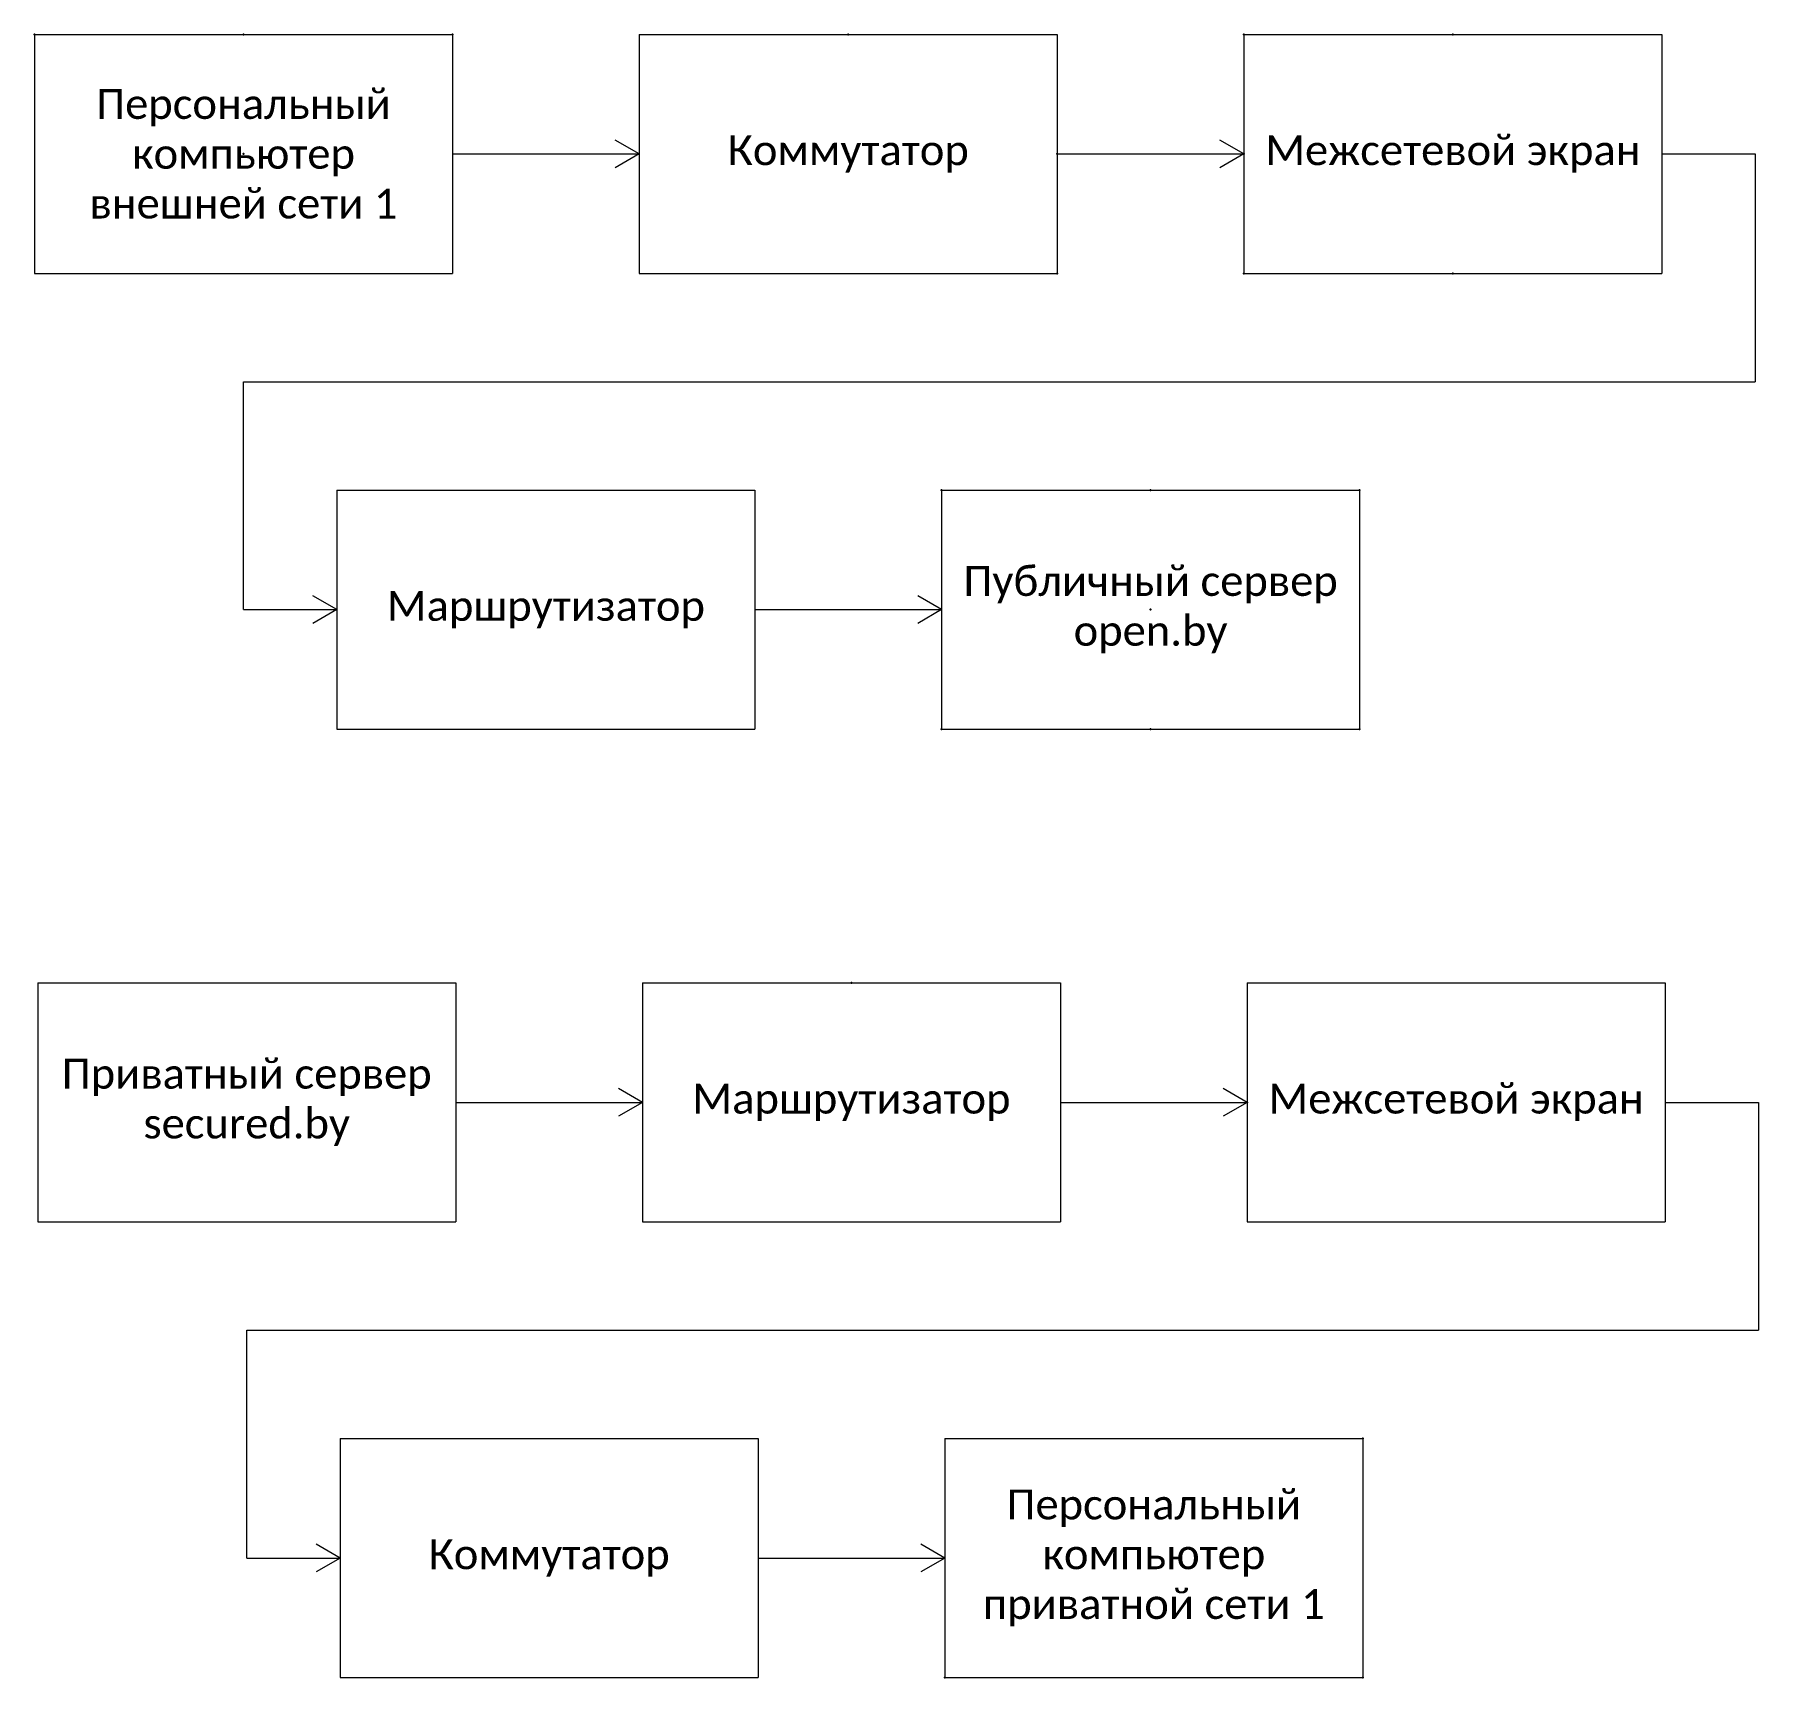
# Model space of a CAD drawing. Extents: x -908 to 556, y -1314 to -720.
# Drawn here: x -908.4 to -619.8, y -1167.5 to -892.4 of the extents above; entities that cross this region are included whole.
import ezdxf

# ---------------------------------------------------------------- set-up
doc = ezdxf.new("R2010")
doc.units = 0
doc.header["$MEASUREMENT"] = 0
doc.layers.add('Невидимка', color=131, linetype='CONTINUOUS', plot=False)
doc.layers.add('Схема', color=50, linetype='CONTINUOUS', lineweight=20)

msp = doc.modelspace()

# ---------------------------------------------------------------- linework, layer by layer
at = {"layer": 'Невидимка'}
for p in [(-908.43, -892.43), (-873.43, -892.43), (-838.43, -892.43), (-772.18, -892.43), (-705.93, -892.43), (-670.93, -892.43), (-670.93, -892.43), (-873.43, -912.43), (-873.43, -912.43), (-772.18, -912.43), (-772.18, -912.43), (-737.18, -912.43), (-737.18, -912.43), (-705.93, -912.43), (-670.93, -912.43), (-670.93, -912.43), (-737.18, -932.43), (-705.93, -932.43), (-670.93, -932.43), (-670.93, -932.43), (-756.55, -968.71), (-721.55, -968.71), (-686.55, -968.71), (-721.55, -988.71), (-721.55, -988.71), (-756.55, -1008.71), (-721.55, -1008.71), (-686.55, -1008.71), (-771.64, -1051.19), (-771.64, -1071.19), (-771.64, -1071.19), (-705.39, -1071.19), (-686.01, -1127.46), (-756.01, -1167.46), (-686.01, -1167.46)]:
    msp.add_point(p, dxfattribs=at)
at = {"layer": 'Схема'}
for p, q in [((-908.43, -892.43), (-838.43, -892.43)), ((-908.43, -892.43), (-908.43, -932.43)), ((-838.43, -892.43), (-838.43, -932.43)), ((-807.18, -892.43), (-737.18, -892.43)), ((-807.18, -892.43), (-807.18, -932.43)), ((-737.18, -892.43), (-737.18, -932.43)), ((-705.93, -892.43), (-635.93, -892.43)), ((-705.93, -892.43), (-705.93, -932.43)), ((-635.93, -892.43), (-635.93, -932.43)), ((-807.18, -912.43), (-811.18, -910.13)), ((-705.93, -912.43), (-709.93, -910.13)), ((-838.43, -912.43), (-807.18, -912.43)), ((-807.18, -912.43), (-811.18, -914.74)), ((-737.18, -912.43), (-705.93, -912.43)), ((-705.93, -912.43), (-709.93, -914.74)), ((-635.93, -912.43), (-620.3, -912.43)), ((-620.3, -912.43), (-620.3, -950.57)), ((-908.43, -932.43), (-838.43, -932.43)), ((-807.18, -932.43), (-737.18, -932.43)), ((-705.93, -932.43), (-635.93, -932.43)), ((-873.43, -988.71), (-873.43, -950.57)), ((-873.43, -950.57), (-620.3, -950.57)), ((-857.8, -968.71), (-787.8, -968.71)), ((-857.8, -968.71), (-857.8, -1008.71)), ((-787.8, -968.71), (-787.8, -1008.71)), ((-756.55, -968.71), (-686.55, -968.71)), ((-756.55, -968.71), (-756.55, -1008.71)), ((-686.55, -968.71), (-686.55, -1008.71)), ((-857.8, -988.71), (-861.8, -986.4)), ((-756.55, -988.71), (-760.55, -986.4)), ((-873.43, -988.71), (-857.8, -988.71)), ((-857.8, -988.71), (-861.8, -991.02)), ((-787.8, -988.71), (-756.55, -988.71)), ((-756.55, -988.71), (-760.55, -991.02)), ((-857.8, -1008.71), (-787.8, -1008.71)), ((-756.55, -1008.71), (-686.55, -1008.71)), ((-907.89, -1051.19), (-837.89, -1051.19)), ((-907.89, -1051.19), (-907.89, -1091.19)), ((-837.89, -1051.19), (-837.89, -1091.19)), ((-806.64, -1051.19), (-736.64, -1051.19)), ((-806.64, -1051.19), (-806.64, -1091.19)), ((-736.64, -1051.19), (-736.64, -1091.19)), ((-705.39, -1051.19), (-635.39, -1051.19)), ((-705.39, -1051.19), (-705.39, -1091.19)), ((-635.39, -1051.19), (-635.39, -1091.19)), ((-806.64, -1071.19), (-810.64, -1068.88)), ((-705.39, -1071.19), (-709.39, -1068.88)), ((-837.89, -1071.19), (-806.64, -1071.19)), ((-806.64, -1071.19), (-810.64, -1073.5)), ((-736.64, -1071.19), (-705.39, -1071.19)), ((-705.39, -1071.19), (-709.39, -1073.5)), ((-635.39, -1071.19), (-619.76, -1071.19)), ((-619.76, -1071.19), (-619.76, -1109.33)), ((-907.89, -1091.19), (-837.89, -1091.19)), ((-806.64, -1091.19), (-736.64, -1091.19)), ((-705.39, -1091.19), (-635.39, -1091.19)), ((-872.89, -1147.46), (-872.89, -1109.33)), ((-872.89, -1109.33), (-619.76, -1109.33)), ((-857.26, -1127.46), (-787.26, -1127.46)), ((-857.26, -1127.46), (-857.26, -1167.46)), ((-787.26, -1127.46), (-787.26, -1167.46)), ((-756.01, -1127.46), (-686.01, -1127.46)), ((-756.01, -1127.46), (-756.01, -1167.46)), ((-686.01, -1127.46), (-686.01, -1167.46)), ((-857.26, -1147.46), (-861.26, -1145.16)), ((-756.01, -1147.46), (-760.01, -1145.16)), ((-872.89, -1147.46), (-857.26, -1147.46)), ((-857.26, -1147.46), (-861.26, -1149.77)), ((-787.26, -1147.46), (-756.01, -1147.46)), ((-756.01, -1147.46), (-760.01, -1149.77)), ((-857.26, -1167.46), (-787.26, -1167.46)), ((-756.01, -1167.46), (-686.01, -1167.46))]:
    msp.add_line(p, q, dxfattribs=at)

# ---------------------------------------------------------------- texts
at = {"layer": 'Схема', "char_height": 5, "attachment_point": 5}
for s, insert in [('{\\fCalibri|b0|i0|c204|p34;Персональный компьютер внешней сети 1}', (-873.43, -912.43)), ('{\\fCalibri|b0|i0|c204|p34;Межсетевой экран}', (-670.93, -912.43)), ('{\\fCalibri|b0|i0|c204|p34;Коммутатор}', (-772.18, -912.43)), ('{\\fCalibri|b0|i0|c204|p34;Публичный сервер\\P\\fCalibri|b0|i0|c0|p34;open.by}', (-721.55, -988.71)), ('{\\fCalibri|b0|i0|c204|p34;Маршрутизатор}', (-822.8, -988.71)), ('{\\fCalibri|b0|i0|c204|p34;Приватный сервер\\P\\fCalibri|b0|i0|c0|p34;secured.by}', (-872.89, -1071.19)), ('{\\fCalibri|b0|i0|c204|p34;Межсетевой экран}', (-670.39, -1071.19)), ('{\\fCalibri|b0|i0|c204|p34;Маршрутизатор}', (-771.64, -1071.19)), ('{\\fCalibri|b0|i0|c204|p34;Персональный компьютер приватной сети 1}', (-721.01, -1147.46)), ('{\\fCalibri|b0|i0|c204|p34;Коммутатор}', (-822.26, -1147.46))]:
    msp.add_mtext_dynamic_manual_height_columns(s, width=62.5, gutter_width=25, heights=[0], dxfattribs=dict(at, insert=insert))

doc.saveas('drawing.dxf')
